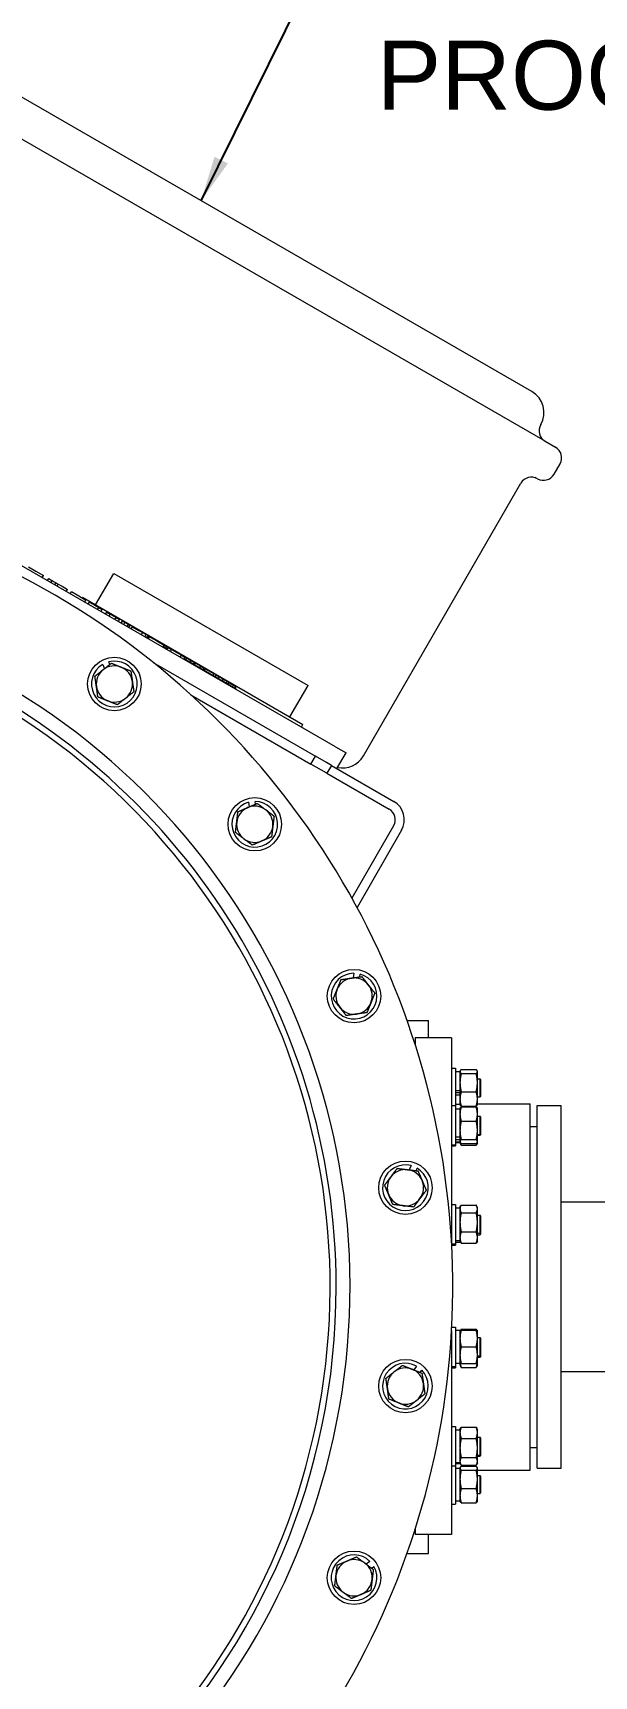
# Model space of a CAD drawing. Header units: inches. Extents: x 12 to 318, y 5 to 204.
# Drawn here: x 62.4 to 73.98, y 141.53 to 175.45 of the extents above; entities that cross this region are included whole.
import ezdxf

# ---------------------------------------------------------------- set-up
doc = ezdxf.new("R2010")
doc.units = ezdxf.units.IN
doc.header["$LTSCALE"] = 9.5
doc.header["$MEASUREMENT"] = 0
doc.layers.add('Symbol', color=7, linetype='Continuous', lineweight=25)
doc.layers.add('Visible', color=7, linetype='Continuous', lineweight=18)
doc.styles.add('Standard D-E', font='arial.ttf')
doc.dimstyles.new('in [mm] D-E NeptuneBenson$7', dxfattribs={"dimscale": 9.5, "dimtxt": 0.15, "dimasz": 0.098425, "dimexe": 0.125, "dimexo": 0.063, "dimgap": 0.031496, "dimtad": 0, "dimtih": 1, "dimtoh": 1, "dimdec": 4, "dimzin": 3, "dimdsep": 46, "dimlunit": 5, "dimtxsty": 'Standard D-E', "dimcen": 0.09, "dimdle": 0.393701, "dimclrd": 256, "dimclre": 256, "dimclrt": 256, "dimadec": 1, "dimazin": 1, "dimtfac": 1, "dimtofl": 0, "dimtmove": 0, "dimatfit": 3, "dimfxl": 1, "dimfrac": 1, "dimtolj": 1, "dimtzin": 4, "dimlwd": -1, "dimlwe": -1, "dimarcsym": 0})

msp = doc.modelspace()

# ---------------------------------------------------------------- linework, layer by layer
at = {"layer": 'Visible'}
for p, q in [((72.690632, 168.042737), (61.432302, 174.542737)), ((72.965151, 167.018218), (60.407783, 174.268218)), ((72.965151, 167.018218), (73.181657, 166.893218)), ((68.641821, 160.709702), (58.572193, 166.523405)), ((72.806657, 166.243699), (72.759358, 166.271007)), ((73.148164, 166.335205), (73.273164, 166.551711)), ((69.215151, 160.523027), (72.465151, 166.152192)), ((62.30921, 164.423571), (62.461291, 164.335768)), ((62.461291, 164.335768), (62.617754, 164.245434)), ((62.592754, 164.202132), (62.617754, 164.245434)), ((62.701258, 164.139487), (62.726258, 164.182789)), ((62.726258, 164.182789), (62.791999, 164.144833)), ((63.693395, 163.638846), (64.068395, 164.288365)), ((64.068395, 164.288365), (68.073763, 161.975865)), ((62.766999, 164.101532), (62.791999, 164.144833)), ((62.773135, 164.097989), (62.798135, 164.141291)), ((62.791999, 164.144833), (62.798135, 164.141291)), ((62.798135, 164.141291), (62.838894, 164.117758)), ((62.838894, 164.117758), (62.876586, 164.095997)), ((62.851586, 164.052696), (62.876586, 164.095997)), ((62.876586, 164.095997), (62.923042, 164.069175)), ((62.898042, 164.025874), (62.923042, 164.069175)), ((62.923042, 164.069175), (63.00237, 164.023376)), ((63.00237, 164.023376), (63.113691, 163.959104)), ((63.088691, 163.915803), (63.113691, 163.959104)), ((63.168269, 163.869859), (63.193269, 163.91316)), ((63.193269, 163.91316), (63.343596, 163.826368)), ((63.343596, 163.826368), (63.493924, 163.739577)), ((63.416512, 163.78427), (63.422762, 163.795096)), ((63.422762, 163.795096), (67.969395, 161.170096)), ((63.468924, 163.696276), (63.493924, 163.739577)), ((63.542366, 163.653873), (63.567366, 163.697175)), ((63.567366, 163.697175), (63.678249, 163.633156)), ((63.678249, 163.633156), (63.758891, 163.586598)), ((63.733891, 163.543296), (63.758891, 163.586598)), ((63.758891, 163.586598), (63.83033, 163.545353)), ((63.80533, 163.502051), (63.83033, 163.545353)), ((63.898933, 163.44801), (63.923933, 163.491311)), ((63.923933, 163.491311), (63.995371, 163.450066)), ((63.970371, 163.406765), (63.995371, 163.450066)), ((63.995371, 163.450066), (64.069001, 163.407556)), ((64.069001, 163.407556), (64.115019, 163.380987)), ((64.090019, 163.337686), (64.115019, 163.380987)), ((64.115019, 163.380987), (64.187334, 163.339236)), ((64.162334, 163.295935), (64.187334, 163.339236)), ((64.216931, 163.264413), (64.241931, 163.307714)), ((64.223505, 163.260618), (64.248505, 163.303919)), ((64.241931, 163.307714), (64.248505, 163.303919)), ((64.248505, 163.303919), (64.297592, 163.275579)), ((64.272592, 163.232278), (64.297592, 163.275579)), ((64.297592, 163.275579), (64.369468, 163.234081)), ((64.344468, 163.19078), (64.369468, 163.234081)), ((64.369468, 163.234081), (64.406283, 163.212826)), ((64.381283, 163.169524), (64.406283, 163.212826)), ((64.426238, 163.14357), (64.451238, 163.186871)), ((64.451238, 163.186871), (64.584473, 163.109948)), ((64.584473, 163.109948), (64.661171, 163.065667)), ((64.636171, 163.022365), (64.661171, 163.065667)), ((64.661171, 163.065667), (64.732609, 163.024422)), ((64.707609, 162.98112), (64.732609, 163.024422)), ((64.744677, 162.959719), (64.750927, 162.970544)), ((64.750927, 162.970544), (64.769677, 163.00302)), ((64.788178, 162.949037), (64.750927, 162.970544)), ((64.769677, 163.00302), (64.806928, 162.981513)), ((64.781928, 162.938212), (64.806928, 162.981513)), ((64.806928, 162.981513), (64.957255, 162.894722)), ((64.957255, 162.894722), (65.107583, 162.80793)), ((65.082583, 162.764629), (65.107583, 162.80793)), ((65.171917, 162.727485), (65.088833, 162.775454)), ((65.107583, 162.80793), (65.162776, 162.776065)), ((65.144026, 162.743589), (65.162776, 162.776065)), ((65.162776, 162.776065), (65.190667, 162.759961)), ((65.165667, 162.71666), (65.190667, 162.759961)), ((65.190667, 162.759961), (65.261229, 162.719223)), ((65.236229, 162.675921), (65.261229, 162.719223)), ((65.261229, 162.719223), (65.465026, 162.601561)), ((65.440026, 162.558259), (65.465026, 162.601561)), ((65.465026, 162.601561), (65.535149, 162.561075)), ((65.510149, 162.517773), (65.535149, 162.561075)), ((66.591231, 161.908044), (65.516399, 162.528599)), ((65.535149, 162.561075), (65.573786, 162.538768)), ((65.555036, 162.506292), (65.573786, 162.538768)), ((65.573786, 162.538768), (65.619257, 162.512515)), ((65.619257, 162.512515), (65.664727, 162.486263)), ((65.645977, 162.453787), (65.664727, 162.486263)), ((65.664727, 162.486263), (65.732823, 162.446947)), ((63.838301, 162.410813), (63.875121, 162.322116)), ((63.985841, 162.40908), (63.963541, 162.462802)), ((64.881038, 162.447978), (68.229155, 160.514942)), ((65.714073, 162.414472), (65.732823, 162.446947)), ((65.731546, 162.404384), (65.750296, 162.43686)), ((65.750296, 162.43686), (65.862984, 162.371799)), ((65.844234, 162.339323), (65.862984, 162.371799)), ((65.862984, 162.371799), (65.93108, 162.332484)), ((65.91233, 162.300008), (65.93108, 162.332484)), ((65.936392, 162.286116), (65.955142, 162.318592)), ((65.955142, 162.318592), (66.136585, 162.213835)), ((66.117835, 162.181359), (66.136585, 162.213835)), ((66.161887, 162.155926), (66.180637, 162.188402)), ((66.180637, 162.188402), (66.242802, 162.152511)), ((66.224052, 162.120035), (66.242802, 162.152511)), ((66.242802, 162.152511), (66.32935, 162.102543)), ((66.3106, 162.070067), (66.32935, 162.102543)), ((66.32935, 162.102543), (66.412823, 162.05435)), ((66.394073, 162.021874), (66.412823, 162.05435)), ((66.42824, 162.002147), (66.44699, 162.034623)), ((66.44699, 162.034623), (66.592847, 161.950413)), ((66.574097, 161.917937), (66.592847, 161.950413)), ((66.584981, 161.897219), (66.591231, 161.908044)), ((67.698763, 161.326346), (68.073763, 161.975865)), ((65.659452, 161.782054), (68.135405, 160.352562)), ((67.938145, 161.115969), (67.969395, 161.170096)), ((68.135405, 160.352562), (68.229155, 160.514942)), ((68.454321, 160.384942), (68.229155, 160.514942)), ((68.641821, 160.709702), (68.858328, 160.584702)), ((68.670828, 160.259942), (68.858328, 160.584702)), ((68.464495, 160.162562), (68.135405, 160.352562)), ((68.558245, 160.324942), (68.454321, 160.384942)), ((68.558245, 160.324942), (68.464495, 160.162562)), ((68.464495, 160.162562), (69.749118, 159.420885)), ((68.558245, 160.324942), (69.842868, 159.583265)), ((66.847087, 159.563726), (66.859695, 159.468523)), ((66.989151, 159.523867), (66.981515, 159.58153)), ((69.840624, 159.079378), (68.979589, 157.588023)), ((70.003004, 158.985628), (69.084911, 157.395445)), ((69.01647, 156.034921), (69.004009, 155.939698)), ((69.143378, 155.959651), (69.150926, 156.017325)), ((70.117976, 155.060271), (70.561061, 155.060271)), ((70.561061, 154.700304), (70.561061, 155.060271)), ((70.284811, 154.700304), (70.284811, 154.562359)), ((71.034811, 154.700304), (70.284811, 154.700304)), ((71.034811, 154.700304), (71.034811, 150.469048)), ((71.034811, 154.075272), (71.114811, 154.075272)), ((71.114811, 154.075272), (71.114811, 153.302878)), ((71.114811, 154.009272), (71.208811, 154.009272)), ((71.208811, 154.013272), (71.212394, 154.020958)), ((71.208811, 154.013272), (71.208811, 154.005755)), ((71.208811, 154.005755), (71.208811, 153.775574)), ((71.233626, 154.047048), (71.542995, 154.047048)), ((71.567811, 154.013272), (71.564227, 154.020958)), ((71.567811, 154.005755), (71.567811, 154.013272)), ((71.567811, 153.775574), (71.567811, 154.005755)), ((71.208811, 153.775574), (71.208811, 153.439091)), ((71.233626, 153.964462), (71.542995, 153.964462)), ((71.567811, 153.856772), (71.622311, 153.856772)), ((71.567811, 153.439091), (71.567811, 153.775574)), ((71.622311, 153.481772), (71.622311, 153.856772)), ((71.634811, 153.844272), (71.622311, 153.856772)), ((71.634811, 153.844272), (71.634811, 153.494272)), ((71.114811, 153.616021), (71.208811, 153.616021)), ((71.114811, 153.570474), (71.208811, 153.570474)), ((71.114811, 153.526108), (71.208811, 153.526108)), ((71.114811, 153.329272), (71.208811, 153.329272)), ((71.208811, 153.439091), (71.208811, 153.325272)), ((71.208811, 153.325272), (71.212394, 153.317587)), ((71.233626, 153.586686), (71.542995, 153.586686)), ((71.567811, 153.325272), (71.564227, 153.317587)), ((71.567811, 153.481772), (71.622311, 153.481772)), ((71.567811, 153.325272), (71.567811, 153.439091)), ((71.567811, 153.341521), (72.654811, 153.341521)), ((71.634811, 153.494272), (71.622311, 153.481772)), ((72.654811, 145.779021), (72.654811, 153.341521)), ((71.034811, 153.302878), (71.114811, 153.302878)), ((71.114811, 153.302878), (71.114811, 152.490878)), ((71.114811, 153.236878), (71.208811, 153.236878)), ((71.208811, 153.240878), (71.212394, 153.248563)), ((71.208811, 153.240878), (71.208811, 153.127059)), ((71.208811, 153.127059), (71.208811, 152.790576)), ((71.233626, 153.291497), (71.542995, 153.291497)), ((71.233626, 153.274654), (71.542995, 153.274654)), ((71.567811, 153.240878), (71.564227, 153.248563)), ((71.567811, 153.127059), (71.567811, 153.240878)), ((71.567811, 152.790576), (71.567811, 153.127059)), ((71.567811, 153.084378), (71.622311, 153.084378)), ((71.622311, 152.709378), (71.622311, 153.084378)), ((71.634811, 153.071878), (71.622311, 153.084378)), ((71.634811, 153.071878), (71.634811, 152.721878)), ((72.797311, 145.815771), (72.797311, 153.304771)), ((72.797311, 153.304771), (73.297311, 153.304771)), ((73.297311, 145.815771), (73.297311, 153.304771)), ((71.114811, 152.656416), (71.208811, 152.656416)), ((71.208811, 152.790576), (71.208811, 152.560395)), ((71.233626, 152.979464), (71.542995, 152.979464)), ((71.567811, 152.560395), (71.567811, 152.790576)), ((71.567811, 152.709378), (71.622311, 152.709378)), ((71.567811, 152.69041), (71.622311, 152.69041)), ((71.634811, 152.721878), (71.622311, 152.709378)), ((71.622311, 152.69041), (71.622311, 152.709378)), ((71.634811, 152.70291), (71.622311, 152.69041)), ((71.634811, 152.721878), (71.634811, 152.70291)), ((72.654811, 152.872771), (72.797311, 152.872771)), ((71.034811, 152.490878), (71.114811, 152.490878)), ((71.034811, 152.47191), (71.114811, 152.47191)), ((71.114811, 152.599789), (71.208811, 152.599789)), ((71.114811, 152.556878), (71.208811, 152.556878)), ((71.114811, 152.53791), (71.208811, 152.53791)), ((71.114811, 152.490878), (71.114811, 152.47191)), ((71.208811, 152.560395), (71.208811, 152.552878)), ((71.208811, 152.552878), (71.212394, 152.545193)), ((71.208811, 152.552878), (71.208811, 152.53391)), ((71.208811, 152.53391), (71.223991, 152.501355)), ((71.233626, 152.601688), (71.542995, 152.601688)), ((71.233626, 152.519102), (71.542995, 152.519102)), ((71.233626, 152.482869), (71.542995, 152.482869)), ((71.567811, 152.53391), (71.55263, 152.501355)), ((71.567811, 152.552878), (71.564227, 152.545193)), ((71.567811, 152.552878), (71.567811, 152.560395)), ((71.567811, 152.53391), (71.567811, 152.552878)), ((70.198612, 152.064879), (70.161929, 151.976126)), ((70.301714, 151.959328), (70.323932, 152.013084)), ((103.154811, 151.310271), (73.297311, 151.310271)), ((71.034811, 151.261755), (71.114811, 151.261755)), ((71.114811, 151.261755), (71.114811, 150.449755)), ((71.114811, 151.195755), (71.208811, 151.195755)), ((71.208811, 151.199755), (71.223991, 151.23231)), ((71.208811, 151.199755), (71.208811, 151.170015)), ((71.208811, 151.170015), (71.208811, 150.891713)), ((71.233626, 151.250796), (71.542995, 151.250796)), ((71.233626, 151.089234), (71.542995, 151.089234)), ((71.567811, 151.199755), (71.55263, 151.23231)), ((71.567811, 151.170015), (71.567811, 151.199755)), ((71.567811, 150.891713), (71.567811, 151.170015)), ((71.567811, 151.043255), (71.622311, 151.043255)), ((71.622311, 150.668255), (71.622311, 151.043255)), ((71.634811, 151.030755), (71.622311, 151.043255)), ((71.634811, 151.030755), (71.634811, 150.680755)), ((71.208811, 150.891713), (71.208811, 150.577454)), ((71.233626, 150.694193), (71.542995, 150.694193)), ((71.567811, 150.577454), (71.567811, 150.891713)), ((71.567811, 150.668255), (71.622311, 150.668255)), ((71.567811, 150.637565), (71.622311, 150.637565)), ((71.634811, 150.680755), (71.622311, 150.668255)), ((71.622311, 150.637565), (71.622311, 150.668255)), ((71.634811, 150.650065), (71.622311, 150.637565)), ((71.634811, 150.680755), (71.634811, 150.650065)), ((71.035861, 150.449755), (71.114811, 150.449755)), ((71.037487, 150.419065), (71.114811, 150.419065)), ((71.114811, 150.519931), (71.208811, 150.519931)), ((71.114811, 150.51822), (71.208811, 150.51822)), ((71.114811, 150.485065), (71.208811, 150.485065)), ((71.114811, 150.449755), (71.114811, 150.419065)), ((71.208811, 150.577454), (71.208811, 150.511755)), ((71.208811, 150.511755), (71.223991, 150.4792)), ((71.208811, 150.511755), (71.208811, 150.481065)), ((71.233626, 150.460714), (71.542995, 150.460714)), ((71.567811, 150.511755), (71.55263, 150.4792)), ((71.567811, 150.511755), (71.567811, 150.577454)), ((71.567811, 150.481065), (71.567811, 150.511755)), ((71.034811, 148.651495), (71.034811, 144.450304)), ((71.039023, 148.731544), (71.114811, 148.731544)), ((71.114811, 148.731544), (71.114811, 147.919544)), ((71.114811, 148.665544), (71.208811, 148.665544)), ((71.208811, 148.669544), (71.208811, 148.497544)), ((71.223122, 148.669544), (71.223991, 148.671408)), ((71.233626, 148.689894), (71.542995, 148.689894)), ((71.233626, 148.669544), (71.542995, 148.669544)), ((71.553499, 148.669544), (71.55263, 148.671408)), ((71.567811, 148.497544), (71.567811, 148.669544)), ((71.208811, 148.497544), (71.208811, 148.153544)), ((71.233626, 148.325544), (71.542995, 148.325544)), ((71.567811, 148.513044), (71.622311, 148.513044)), ((71.567811, 148.153544), (71.567811, 148.497544)), ((71.622311, 148.138044), (71.622311, 148.513044)), ((71.634811, 148.500544), (71.622311, 148.513044)), ((71.634811, 148.500544), (71.634811, 148.150544)), ((70.312951, 147.924153), (70.254547, 147.847918)), ((71.034811, 147.919544), (71.114811, 147.919544)), ((71.114811, 147.985544), (71.208811, 147.985544)), ((71.114811, 147.919544), (71.114811, 147.888853)), ((71.208811, 148.153544), (71.208811, 147.981544)), ((71.208811, 147.981544), (71.208811, 147.950853)), ((71.208811, 147.950853), (71.223991, 147.918298)), ((71.233626, 147.981544), (71.542995, 147.981544)), ((71.233626, 147.899812), (71.542995, 147.899812)), ((71.567811, 147.950853), (71.55263, 147.918298)), ((71.567811, 147.981544), (71.567811, 148.153544)), ((71.567811, 148.138044), (71.622311, 148.138044)), ((71.567811, 148.107353), (71.622311, 148.107353)), ((71.567811, 147.950853), (71.567811, 147.981544)), ((71.634811, 148.150544), (71.622311, 148.138044)), ((71.622311, 148.107353), (71.622311, 148.138044)), ((71.634811, 148.119853), (71.622311, 148.107353)), ((71.634811, 148.150544), (71.634811, 148.119853)), ((70.385221, 147.795513), (70.420594, 147.841687)), ((71.034811, 147.888853), (71.114811, 147.888853)), ((103.154811, 147.810271), (73.297311, 147.810271)), ((71.034811, 146.678698), (71.114811, 146.678698)), ((71.114811, 146.678698), (71.114811, 145.866698)), ((71.114811, 146.612698), (71.208811, 146.612698)), ((71.208811, 146.616698), (71.223991, 146.649253)), ((71.208811, 146.616698), (71.208811, 146.551)), ((71.208811, 146.551), (71.208811, 146.236741)), ((71.233626, 146.667739), (71.542995, 146.667739)), ((71.567811, 146.616698), (71.55263, 146.649253)), ((71.567811, 146.551), (71.567811, 146.616698)), ((71.567811, 146.236741), (71.567811, 146.551)), ((71.208811, 146.236741), (71.208811, 145.958439)), ((71.233626, 146.434261), (71.542995, 146.434261)), ((71.567811, 146.460198), (71.622311, 146.460198)), ((71.567811, 145.958439), (71.567811, 146.236741)), ((71.622311, 146.085198), (71.622311, 146.460198)), ((71.634811, 146.447698), (71.622311, 146.460198)), ((71.634811, 146.447698), (71.634811, 146.097698)), ((72.654811, 146.247771), (72.797311, 146.247771)), ((71.034811, 145.866698), (71.114811, 145.866698)), ((71.114811, 145.932698), (71.208811, 145.932698)), ((71.114811, 145.91373), (71.208811, 145.91373)), ((71.114811, 145.866698), (71.114811, 145.075336)), ((71.208811, 145.958439), (71.208811, 145.928698)), ((71.208811, 145.928698), (71.208811, 145.91373)), ((71.208811, 145.928698), (71.223991, 145.896143)), ((71.233626, 146.03922), (71.542995, 146.03922)), ((71.233626, 145.877657), (71.542995, 145.877657)), ((71.567811, 145.928698), (71.55263, 145.896143)), ((71.567811, 146.085198), (71.622311, 146.085198)), ((71.567811, 146.06623), (71.622311, 146.06623)), ((71.567811, 145.928698), (71.567811, 145.958439)), ((71.634811, 146.097698), (71.622311, 146.085198)), ((71.622311, 146.06623), (71.622311, 146.085198)), ((71.634811, 146.07873), (71.622311, 146.06623)), ((71.634811, 146.097698), (71.634811, 146.07873)), ((71.114811, 145.821336), (71.208811, 145.821336)), ((71.208811, 145.825336), (71.212394, 145.833021)), ((71.208811, 145.825336), (71.208811, 145.817819)), ((71.208811, 145.817819), (71.208811, 145.587638)), ((71.208811, 145.587638), (71.208811, 145.251155)), ((71.233626, 145.859112), (71.542995, 145.859112)), ((71.233626, 145.776526), (71.542995, 145.776526)), ((71.567811, 145.825336), (71.564227, 145.833021)), ((71.567811, 145.817819), (71.567811, 145.825336)), ((71.567811, 145.587638), (71.567811, 145.817819)), ((71.567811, 145.779021), (72.654811, 145.779021)), ((71.567811, 145.668836), (71.622311, 145.668836)), ((71.567811, 145.251155), (71.567811, 145.587638)), ((71.622311, 145.293836), (71.622311, 145.668836)), ((71.634811, 145.656336), (71.622311, 145.668836)), ((71.634811, 145.656336), (71.634811, 145.306336)), ((72.797311, 145.815771), (73.297311, 145.815771)), ((71.208811, 145.251155), (71.208811, 145.137336)), ((71.233626, 145.39875), (71.542995, 145.39875)), ((71.567811, 145.293836), (71.622311, 145.293836)), ((71.567811, 145.137336), (71.567811, 145.251155)), ((71.634811, 145.306336), (71.622311, 145.293836)), ((71.034811, 145.075336), (71.114811, 145.075336)), ((71.114811, 145.141336), (71.208811, 145.141336)), ((71.208811, 145.137336), (71.212394, 145.129651)), ((71.233626, 145.10356), (71.542995, 145.10356)), ((71.567811, 145.137336), (71.564227, 145.129651)), ((70.284811, 144.558184), (70.284811, 144.450304)), ((71.034811, 144.450304), (70.284811, 144.450304)), ((70.561061, 144.060271), (70.561061, 144.450304)), ((69.351695, 143.894925), (69.27555, 143.836404)), ((70.117976, 144.060271), (70.561061, 144.060271)), ((69.388208, 143.751964), (69.434327, 143.787409))]:
    msp.add_line(p, q, dxfattribs=at)
for centre in [(64.079755, 162.006002), (66.975541, 159.110216), (69.023171, 155.563618), (70.083102, 151.607901), (70.083102, 147.512642), (69.023171, 143.556925)]:
    msp.add_circle(centre, 0.551181, dxfattribs=at)
for centre, radius, start, end in [((72.440632, 167.609724), 0.5, 330, 60), ((73.090151, 167.234724), 0.25, 150, 240), ((73.056657, 166.676711), 0.25, 330, 60), ((72.681657, 166.027192), 0.25, 60, 150), ((72.931657, 166.460205), 0.25, 240, 330), ((54.529811, 149.560271), 16.53, 313.556008, 71.8850939), ((54.529811, 149.560271), 14.41, 112.4377468, 67.5622532), ((54.529811, 149.560271), 16.53, 127.7631079, 302.8312783), ((54.529811, 149.560271), 14.125, 0, 67.0840403), ((54.529811, 149.560271), 14, 113.1323964, 66.8676036), ((64.079755, 162.006002), 0.471351, 120.8144894, 104.2738604), ((64.079755, 162.006002), 0.375, 128.1474633, 188.1474633), ((64.079755, 162.006002), 0.375, 68.1474633, 128.1474633), ((64.079755, 162.006002), 0.375, 8.1474633, 68.1474633), ((64.079755, 162.006002), 0.375, 188.1474633, 248.1474633), ((64.079755, 162.006002), 0.375, 308.1474633, 8.1474633), ((64.079755, 162.006002), 0.375, 248.1474633, 308.1474633), ((68.782138, 160.773027), 0.5, 258.6804504, 330), ((66.975541, 159.110216), 0.471351, 105.8144894, 89.2738604), ((66.975541, 159.110216), 0.375, 113.1474633, 173.1474633), ((66.975541, 159.110216), 0.375, 53.1474633, 113.1474633), ((69.624118, 159.204378), 0.4375, 330, 60), ((66.975541, 159.110216), 0.375, 173.1474633, 233.1474633), ((66.975541, 159.110216), 0.375, 353.1474633, 53.1474633), ((69.624118, 159.204378), 0.25, 330, 60), ((66.975541, 159.110216), 0.375, 233.1474633, 293.1474633), ((66.975541, 159.110216), 0.375, 293.1474633, 353.1474633), ((69.023171, 155.563618), 0.471351, 90.8144894, 74.2738604), ((69.023171, 155.563618), 0.375, 158.1474633, 218.1474633), ((69.023171, 155.563618), 0.375, 98.1474633, 158.1474633), ((69.023171, 155.563618), 0.375, 38.1474633, 98.1474633), ((69.023171, 155.563618), 0.375, 338.1474633, 38.1474633), ((69.023171, 155.563618), 0.375, 278.1474633, 338.1474633), ((69.023171, 155.563618), 0.375, 218.1474633, 278.1474633), ((70.083102, 151.607901), 0.471351, 75.8144894, 59.2738604), ((70.083102, 151.607901), 0.375, 83.1474633, 143.1474633), ((70.083102, 151.607901), 0.375, 23.1474633, 83.1474633), ((70.083102, 151.607901), 0.375, 143.1474633, 203.1474633), ((70.083102, 151.607901), 0.375, 323.1474633, 23.1474633), ((70.083102, 151.607901), 0.375, 203.1474633, 263.1474633), ((70.083102, 151.607901), 0.375, 263.1474633, 323.1474633), ((54.529811, 149.560271), 14.125, 180, 0), ((70.083102, 147.512642), 0.471351, 60.8144894, 44.2738604), ((70.083102, 147.512642), 0.375, 128.1474633, 188.1474633), ((70.083102, 147.512642), 0.375, 68.1474633, 128.1474633), ((70.083102, 147.512642), 0.375, 8.1474633, 68.1474633), ((70.083102, 147.512642), 0.375, 308.1474633, 8.1474633), ((70.083102, 147.512642), 0.375, 188.1474633, 248.1474633), ((70.083102, 147.512642), 0.375, 248.1474633, 308.1474633), ((69.023171, 143.556925), 0.471351, 45.8144894, 29.2738604), ((69.023171, 143.556925), 0.375, 113.1474633, 173.1474633), ((69.023171, 143.556925), 0.375, 53.1474633, 113.1474633), ((69.023171, 143.556925), 0.375, 353.1474633, 53.1474633), ((69.023171, 143.556925), 0.375, 173.1474633, 233.1474633), ((69.023171, 143.556925), 0.375, 293.1474633, 353.1474633), ((69.023171, 143.556925), 0.375, 233.1474633, 293.1474633)]:
    msp.add_arc(centre, radius, start, end, dxfattribs=at)
for points, weights in [([(63.677857, 162.167178), (63.769102, 162.238845), (63.848123, 162.300911)], [1, 1.0379548493, 1]), ([(63.70854, 161.952856), (63.6943, 162.052323), (63.677857, 162.167178)], [1, 1.0379548493, 1]), ([(63.848123, 162.300911), (63.927143, 162.362977), (64.018388, 162.434644)], [1, 1.0379548493, 1]), ([(64.018388, 162.434644), (64.126077, 162.391457), (64.219338, 162.354056)], [1, 1.0379548493, 1]), ([(64.219338, 162.354056), (64.312598, 162.316655), (64.420287, 162.273469)], [1, 1.0379548493, 1]), ([(64.420287, 162.273469), (64.43673, 162.158614), (64.45097, 162.059147)], [1, 1.0379548493, 1]), ([(63.739224, 161.738535), (63.722781, 161.85339), (63.70854, 161.952856)], [1, 1.0379548493, 1]), ([(64.481654, 161.844826), (64.390409, 161.773159), (64.311388, 161.711093)], [1, 1.0379548493, 1]), ([(64.45097, 162.059147), (64.465211, 161.959681), (64.481654, 161.844826)], [1, 1.0379548493, 1]), ([(63.940173, 161.657948), (63.846912, 161.695349), (63.739224, 161.738535)], [1, 1.0379548493, 1]), ([(64.141123, 161.57736), (64.033434, 161.620547), (63.940173, 161.657948)], [1, 1.0379548493, 1]), ([(64.311388, 161.711093), (64.232368, 161.649027), (64.141123, 161.57736)], [1, 1.0379548493, 1]), ([(66.629052, 159.369919), (66.735737, 159.415528), (66.828129, 159.455027)], [1, 1.0379548493, 1]), ([(66.828129, 159.455027), (66.920521, 159.494526), (67.027206, 159.540136)], [1, 1.0379548493, 1]), ([(67.027206, 159.540136), (67.120047, 159.470549), (67.20045, 159.410285)], [1, 1.0379548493, 1]), ([(66.577388, 158.94), (66.591231, 159.055196), (66.60322, 159.154959)], [1, 1.0379548493, 1]), ([(66.60322, 159.154959), (66.615209, 159.254722), (66.629052, 159.369919)], [1, 1.0379548493, 1]), ([(67.20045, 159.410285), (67.280853, 159.35002), (67.373695, 159.280433)], [1, 1.0379548493, 1]), ([(67.373695, 159.280433), (67.359851, 159.165237), (67.347862, 159.065473)], [1, 1.0379548493, 1]), ([(66.750632, 158.810148), (66.670229, 158.870412), (66.577388, 158.94)], [1, 1.0379548493, 1]), ([(66.923876, 158.680297), (66.831035, 158.749884), (66.750632, 158.810148)], [1, 1.0379548493, 1]), ([(67.122953, 158.765405), (67.030561, 158.725906), (66.923876, 158.680297)], [1, 1.0379548493, 1]), ([(67.32203, 158.850514), (67.215345, 158.804904), (67.122953, 158.765405)], [1, 1.0379548493, 1]), ([(67.347862, 159.065473), (67.335873, 158.96571), (67.32203, 158.850514)], [1, 1.0379548493, 1]), ([(68.594529, 155.502251), (68.637715, 155.609939), (68.675116, 155.7032)], [1, 1.0379548493, 1]), ([(68.675116, 155.7032), (68.712517, 155.796461), (68.755704, 155.904149)], [1, 1.0379548493, 1]), ([(68.755704, 155.904149), (68.870558, 155.920592), (68.970025, 155.934833)], [1, 1.0379548493, 1]), ([(68.970025, 155.934833), (69.069492, 155.949073), (69.184346, 155.965516)], [1, 1.0379548493, 1]), ([(69.184346, 155.965516), (69.256014, 155.874271), (69.31808, 155.795251)], [1, 1.0379548493, 1]), ([(69.31808, 155.795251), (69.380145, 155.71623), (69.451813, 155.624985)], [1, 1.0379548493, 1]), ([(68.728262, 155.331985), (68.666196, 155.411006), (68.594529, 155.502251)], [1, 1.0379548493, 1]), ([(69.371225, 155.424036), (69.333824, 155.330775), (69.290637, 155.223086)], [1, 1.0379548493, 1]), ([(69.451813, 155.624985), (69.408626, 155.517297), (69.371225, 155.424036)], [1, 1.0379548493, 1]), ([(68.861995, 155.161719), (68.790328, 155.252964), (68.728262, 155.331985)], [1, 1.0379548493, 1]), ([(69.076316, 155.192403), (68.976849, 155.178163), (68.861995, 155.161719)], [1, 1.0379548493, 1]), ([(69.290637, 155.223086), (69.175783, 155.206643), (69.076316, 155.192403)], [1, 1.0379548493, 1]), ([(71.233626, 154.047048), (71.208811, 154.024919), (71.208811, 154.005755)], [1, 1.0379548493, 1]), ([(71.208811, 154.005755), (71.208811, 153.986591), (71.233626, 153.964462)], [1, 1.0379548493, 1]), ([(71.567811, 154.005755), (71.567811, 154.024919), (71.542995, 154.047048)], [1, 1.0379548493, 1]), ([(71.542995, 153.964462), (71.567811, 153.986591), (71.567811, 154.005755)], [1, 1.0379548493, 1]), ([(71.233626, 153.964462), (71.208811, 153.863237), (71.208811, 153.775574)], [1, 1.0379548493, 1]), ([(71.208811, 153.775574), (71.208811, 153.687911), (71.233626, 153.586686)], [1, 1.0379548493, 1]), ([(71.567811, 153.775574), (71.567811, 153.863237), (71.542995, 153.964462)], [1, 1.0379548493, 1]), ([(71.542995, 153.586686), (71.567811, 153.687911), (71.567811, 153.775574)], [1, 1.0379548493, 1]), ([(71.233626, 153.586686), (71.208811, 153.50759), (71.208811, 153.439091)], [1, 1.0379548493, 1]), ([(71.208811, 153.439091), (71.208811, 153.370592), (71.233626, 153.291497)], [1, 1.0379548493, 1]), ([(71.567811, 153.439091), (71.567811, 153.50759), (71.542995, 153.586686)], [1, 1.0379548493, 1]), ([(71.542995, 153.291497), (71.567811, 153.370592), (71.567811, 153.439091)], [1, 1.0379548493, 1]), ([(71.233626, 153.274654), (71.208811, 153.195558), (71.208811, 153.127059)], [1, 1.0379548493, 1]), ([(71.208811, 153.127059), (71.208811, 153.05856), (71.233626, 152.979464)], [1, 1.0379548493, 1]), ([(71.233626, 153.291497), (71.218107, 153.305335), (71.212394, 153.317587)], [1, 1.02340257059, 1.01794557144]), ([(71.212394, 153.248563), (71.218107, 153.260815), (71.233626, 153.274654)], [1.01794557144, 1.02340257059, 1]), ([(71.564227, 153.317587), (71.558514, 153.305335), (71.542995, 153.291497)], [1.01794557144, 1.02340257059, 1]), ([(71.542995, 153.274654), (71.558514, 153.260815), (71.564227, 153.248563)], [1, 1.02340257059, 1.01794557144]), ([(71.567811, 153.127059), (71.567811, 153.195558), (71.542995, 153.274654)], [1, 1.0379548493, 1]), ([(71.542995, 152.979464), (71.567811, 153.05856), (71.567811, 153.127059)], [1, 1.0379548493, 1]), ([(71.233626, 152.979464), (71.208811, 152.878239), (71.208811, 152.790576)], [1, 1.0379548493, 1]), ([(71.208811, 152.790576), (71.208811, 152.702913), (71.233626, 152.601688)], [1, 1.0379548493, 1]), ([(71.567811, 152.790576), (71.567811, 152.878239), (71.542995, 152.979464)], [1, 1.0379548493, 1]), ([(71.542995, 152.601688), (71.567811, 152.702913), (71.567811, 152.790576)], [1, 1.0379548493, 1]), ([(71.233626, 152.601688), (71.208811, 152.579559), (71.208811, 152.560395)], [1, 1.0379548493, 1]), ([(71.208811, 152.560395), (71.208811, 152.541231), (71.233626, 152.519102)], [1, 1.0379548493, 1]), ([(71.209404, 152.551606), (71.212547, 152.519642), (71.233626, 152.482869)], [1.00996246317, 1.03205720875, 1]), ([(71.567811, 152.560395), (71.567811, 152.579559), (71.542995, 152.601688)], [1, 1.0379548493, 1]), ([(71.542995, 152.519102), (71.567811, 152.541231), (71.567811, 152.560395)], [1, 1.0379548493, 1]), ([(71.542995, 152.482869), (71.564074, 152.519642), (71.567217, 152.551606)], [1, 1.03205720875, 1.00996246317]), ([(69.783034, 151.83281), (69.843298, 151.913213), (69.912885, 152.006055)], [1, 1.0379548493, 1]), ([(69.912885, 152.006055), (70.028082, 151.992211), (70.127845, 151.980222)], [1, 1.0379548493, 1]), ([(70.127845, 151.980222), (70.227608, 151.968233), (70.342804, 151.95439)], [1, 1.0379548493, 1]), ([(69.653182, 151.659566), (69.722769, 151.752407), (69.783034, 151.83281)], [1, 1.0379548493, 1]), ([(69.738291, 151.460489), (69.698792, 151.552881), (69.653182, 151.659566)], [1, 1.0379548493, 1]), ([(70.342804, 151.95439), (70.388414, 151.847705), (70.427913, 151.755313)], [1, 1.0379548493, 1]), ([(70.427913, 151.755313), (70.467412, 151.662921), (70.513021, 151.556236)], [1, 1.0379548493, 1]), ([(69.823399, 151.261412), (69.77779, 151.368097), (69.738291, 151.460489)], [1, 1.0379548493, 1]), ([(70.38317, 151.382992), (70.322906, 151.302589), (70.253319, 151.209748)], [1, 1.0379548493, 1]), ([(70.513021, 151.556236), (70.443434, 151.463395), (70.38317, 151.382992)], [1, 1.0379548493, 1]), ([(70.038359, 151.23558), (69.938596, 151.247569), (69.823399, 151.261412)], [1, 1.0379548493, 1]), ([(70.253319, 151.209748), (70.138122, 151.223591), (70.038359, 151.23558)], [1, 1.0379548493, 1]), ([(71.233626, 151.250796), (71.208811, 151.207506), (71.208811, 151.170015)], [1, 1.0379548493, 1]), ([(71.208811, 151.170015), (71.208811, 151.132524), (71.233626, 151.089234)], [1, 1.0379548493, 1]), ([(71.233626, 151.089234), (71.208811, 150.983383), (71.208811, 150.891713)], [1, 1.0379548493, 1]), ([(71.567811, 151.170015), (71.567811, 151.207506), (71.542995, 151.250796)], [1, 1.0379548493, 1]), ([(71.542995, 151.089234), (71.567811, 151.132524), (71.567811, 151.170015)], [1, 1.0379548493, 1]), ([(71.567811, 150.891713), (71.567811, 150.983383), (71.542995, 151.089234)], [1, 1.0379548493, 1]), ([(71.208811, 150.891713), (71.208811, 150.800044), (71.233626, 150.694193)], [1, 1.0379548493, 1]), ([(71.233626, 150.694193), (71.208811, 150.631632), (71.208811, 150.577454)], [1, 1.0379548493, 1]), ([(71.542995, 150.694193), (71.567811, 150.800044), (71.567811, 150.891713)], [1, 1.0379548493, 1]), ([(71.567811, 150.577454), (71.567811, 150.631632), (71.542995, 150.694193)], [1, 1.0379548493, 1]), ([(71.223122, 150.481065), (71.208811, 150.481065), (71.208811, 150.481065)], [1.01366330998, 1.02901974564, 1]), ([(71.208811, 150.577454), (71.208811, 150.523275), (71.233626, 150.460714)], [1, 1.0379548493, 1]), ([(71.233626, 150.460714), (71.228186, 150.470204), (71.223991, 150.4792)], [1, 1.00808073663, 1.01272063206]), ([(71.542995, 150.460714), (71.567811, 150.523275), (71.567811, 150.577454)], [1, 1.0379548493, 1]), ([(71.55263, 150.4792), (71.548435, 150.470204), (71.542995, 150.460714)], [1.01272063206, 1.00808073663, 1]), ([(71.567811, 150.481065), (71.567811, 150.481065), (71.553499, 150.481065)], [1, 1.02901974564, 1.01366330998]), ([(71.208811, 148.669544), (71.208811, 148.669544), (71.233626, 148.669544)], [1, 1.0379548493, 1]), ([(71.233626, 148.669544), (71.208811, 148.577369), (71.208811, 148.497544)], [1, 1.0379548493, 1]), ([(71.233626, 148.689894), (71.227623, 148.679422), (71.223133, 148.669544)], [1, 1.00892421313, 1.0136517778]), ([(71.553488, 148.669544), (71.548998, 148.679422), (71.542995, 148.689894)], [1.0136517778, 1.00892421313, 1]), ([(71.542995, 148.669544), (71.567811, 148.669544), (71.567811, 148.669544)], [1, 1.0379548493, 1]), ([(71.567811, 148.497544), (71.567811, 148.577369), (71.542995, 148.669544)], [1, 1.0379548493, 1]), ([(71.208811, 148.497544), (71.208811, 148.417718), (71.233626, 148.325544)], [1, 1.0379548493, 1]), ([(71.233626, 148.325544), (71.208811, 148.233369), (71.208811, 148.153544)], [1, 1.0379548493, 1]), ([(71.542995, 148.325544), (71.567811, 148.417718), (71.567811, 148.497544)], [1, 1.0379548493, 1]), ([(71.567811, 148.153544), (71.567811, 148.233369), (71.542995, 148.325544)], [1, 1.0379548493, 1]), ([(69.851469, 147.807551), (69.93049, 147.869617), (70.021735, 147.941284)], [1, 1.0379548493, 1]), ([(70.021735, 147.941284), (70.129423, 147.898097), (70.222684, 147.860696)], [1, 1.0379548493, 1]), ([(71.233626, 147.981544), (71.208811, 147.981544), (71.208811, 147.981544)], [1, 1.0379548493, 1]), ([(71.208811, 148.153544), (71.208811, 148.073718), (71.233626, 147.981544)], [1, 1.0379548493, 1]), ([(71.211197, 147.981544), (71.216371, 147.943312), (71.233626, 147.899812)], [1.01631230182, 1.02608918729, 1]), ([(71.233626, 147.899812), (71.228186, 147.909302), (71.223991, 147.918298)], [1, 1.00808073663, 1.01272063206]), ([(71.542995, 147.981544), (71.567811, 148.073718), (71.567811, 148.153544)], [1, 1.0379548493, 1]), ([(71.567811, 147.981544), (71.567811, 147.981544), (71.542995, 147.981544)], [1, 1.0379548493, 1]), ([(71.542995, 147.899812), (71.56025, 147.943312), (71.565424, 147.981544)], [1, 1.02608918729, 1.01631230182]), ([(71.55263, 147.918298), (71.548435, 147.909302), (71.542995, 147.899812)], [1.01272063206, 1.00808073663, 1]), ([(69.681203, 147.673817), (69.772448, 147.745485), (69.851469, 147.807551)], [1, 1.0379548493, 1]), ([(69.711887, 147.459496), (69.697647, 147.558963), (69.681203, 147.673817)], [1, 1.0379548493, 1]), ([(70.222684, 147.860696), (70.315945, 147.823295), (70.423633, 147.780108)], [1, 1.0379548493, 1]), ([(70.423633, 147.780108), (70.440076, 147.665254), (70.454317, 147.565787)], [1, 1.0379548493, 1]), ([(70.454317, 147.565787), (70.468557, 147.466321), (70.485, 147.351466)], [1, 1.0379548493, 1]), ([(69.74257, 147.245175), (69.726127, 147.36003), (69.711887, 147.459496)], [1, 1.0379548493, 1]), ([(69.94352, 147.164587), (69.850259, 147.201988), (69.74257, 147.245175)], [1, 1.0379548493, 1]), ([(70.485, 147.351466), (70.393755, 147.279799), (70.314735, 147.217733)], [1, 1.0379548493, 1]), ([(70.144469, 147.084), (70.036781, 147.127187), (69.94352, 147.164587)], [1, 1.0379548493, 1]), ([(70.314735, 147.217733), (70.235714, 147.155667), (70.144469, 147.084)], [1, 1.0379548493, 1]), ([(71.233626, 146.667739), (71.208811, 146.605179), (71.208811, 146.551)], [1, 1.0379548493, 1]), ([(71.208811, 146.551), (71.208811, 146.496821), (71.233626, 146.434261)], [1, 1.0379548493, 1]), ([(71.223991, 146.649253), (71.228186, 146.658249), (71.233626, 146.667739)], [1.01272063206, 1.00808073663, 1]), ([(71.542995, 146.667739), (71.548435, 146.658249), (71.55263, 146.649253)], [1, 1.00808073663, 1.01272063206]), ([(71.567811, 146.551), (71.567811, 146.605179), (71.542995, 146.667739)], [1, 1.0379548493, 1]), ([(71.542995, 146.434261), (71.567811, 146.496821), (71.567811, 146.551)], [1, 1.0379548493, 1]), ([(71.233626, 146.434261), (71.208811, 146.32841), (71.208811, 146.236741)], [1, 1.0379548493, 1]), ([(71.208811, 146.236741), (71.208811, 146.145071), (71.233626, 146.03922)], [1, 1.0379548493, 1]), ([(71.567811, 146.236741), (71.567811, 146.32841), (71.542995, 146.434261)], [1, 1.0379548493, 1]), ([(71.542995, 146.03922), (71.567811, 146.145071), (71.567811, 146.236741)], [1, 1.0379548493, 1]), ([(71.233626, 146.03922), (71.208811, 145.995929), (71.208811, 145.958439)], [1, 1.0379548493, 1]), ([(71.208811, 145.958439), (71.208811, 145.920948), (71.233626, 145.877657)], [1, 1.0379548493, 1]), ([(71.567811, 145.958439), (71.567811, 145.995929), (71.542995, 146.03922)], [1, 1.0379548493, 1]), ([(71.542995, 145.877657), (71.567811, 145.920948), (71.567811, 145.958439)], [1, 1.0379548493, 1]), ([(71.233626, 145.859112), (71.208811, 145.836983), (71.208811, 145.817819)], [1, 1.0379548493, 1]), ([(71.208811, 145.817819), (71.208811, 145.798655), (71.233626, 145.776526)], [1, 1.0379548493, 1]), ([(71.233626, 145.776526), (71.208811, 145.675301), (71.208811, 145.587638)], [1, 1.0379548493, 1]), ([(71.208811, 145.587638), (71.208811, 145.499975), (71.233626, 145.39875)], [1, 1.0379548493, 1]), ([(71.567811, 145.817819), (71.567811, 145.836983), (71.542995, 145.859112)], [1, 1.0379548493, 1]), ([(71.542995, 145.776526), (71.567811, 145.798655), (71.567811, 145.817819)], [1, 1.0379548493, 1]), ([(71.567811, 145.587638), (71.567811, 145.675301), (71.542995, 145.776526)], [1, 1.0379548493, 1]), ([(71.542995, 145.39875), (71.567811, 145.499975), (71.567811, 145.587638)], [1, 1.0379548493, 1]), ([(71.233626, 145.39875), (71.208811, 145.319654), (71.208811, 145.251155)], [1, 1.0379548493, 1]), ([(71.208811, 145.251155), (71.208811, 145.182656), (71.233626, 145.10356)], [1, 1.0379548493, 1]), ([(71.567811, 145.251155), (71.567811, 145.319654), (71.542995, 145.39875)], [1, 1.0379548493, 1]), ([(71.542995, 145.10356), (71.567811, 145.182656), (71.567811, 145.251155)], [1, 1.0379548493, 1]), ([(71.233626, 145.10356), (71.218107, 145.117399), (71.212394, 145.129651)], [1, 1.02340257059, 1.01794557144]), ([(71.564227, 145.129651), (71.558514, 145.117399), (71.542995, 145.10356)], [1.01794557144, 1.02340257059, 1]), ([(68.676682, 143.816628), (68.783367, 143.862237), (68.875759, 143.901736)], [1, 1.0379548493, 1]), ([(68.875759, 143.901736), (68.96815, 143.941235), (69.074835, 143.986845)], [1, 1.0379548493, 1]), ([(69.074835, 143.986845), (69.167677, 143.917257), (69.24808, 143.856993)], [1, 1.0379548493, 1]), ([(69.24808, 143.856993), (69.328483, 143.796729), (69.421324, 143.727142)], [1, 1.0379548493, 1]), ([(68.625017, 143.386708), (68.638861, 143.501905), (68.650849, 143.601668)], [1, 1.0379548493, 1]), ([(68.650849, 143.601668), (68.662838, 143.701431), (68.676682, 143.816628)], [1, 1.0379548493, 1]), ([(69.395492, 143.512182), (69.383503, 143.412419), (69.36966, 143.297222)], [1, 1.0379548493, 1]), ([(69.421324, 143.727142), (69.407481, 143.611945), (69.395492, 143.512182)], [1, 1.0379548493, 1]), ([(68.798262, 143.256857), (68.717859, 143.317121), (68.625017, 143.386708)], [1, 1.0379548493, 1]), ([(68.971506, 143.127006), (68.878665, 143.196593), (68.798262, 143.256857)], [1, 1.0379548493, 1]), ([(69.170583, 143.212114), (69.078191, 143.172615), (68.971506, 143.127006)], [1, 1.0379548493, 1]), ([(69.36966, 143.297222), (69.262975, 143.251613), (69.170583, 143.212114)], [1, 1.0379548493, 1])]:
    msp.add_rational_spline(points, weights, degree=2, dxfattribs=at)

# ---------------------------------------------------------------- texts
at = {"layer": 'Symbol', "insert": (69.4944, 177.528653), "char_height": 1.42500005, "width": 14.7137778, "attachment_point": 1, "line_spacing_factor": 0.944221, "style": 'Standard D-E'}
msp.add_mtext('\\fArial|b0|i0;FILTER\\P\\fArial|b0|i0;PROGRAMMER', dxfattribs=at)

# ---------------------------------------------------------------- leaders
at = {"layer": 'Symbol', "annotation_type": 0, "has_hookline": 1, "hookline_direction": 0, "text_width": 14.530918}
msp.add_leader([(65.868442, 171.98153), (68.260148, 176.816152), (69.195187, 176.816152)], dimstyle='in [mm] D-E NeptuneBenson$7', override={"dimtad": 0}, dxfattribs=at)

doc.saveas('drawing.dxf')
